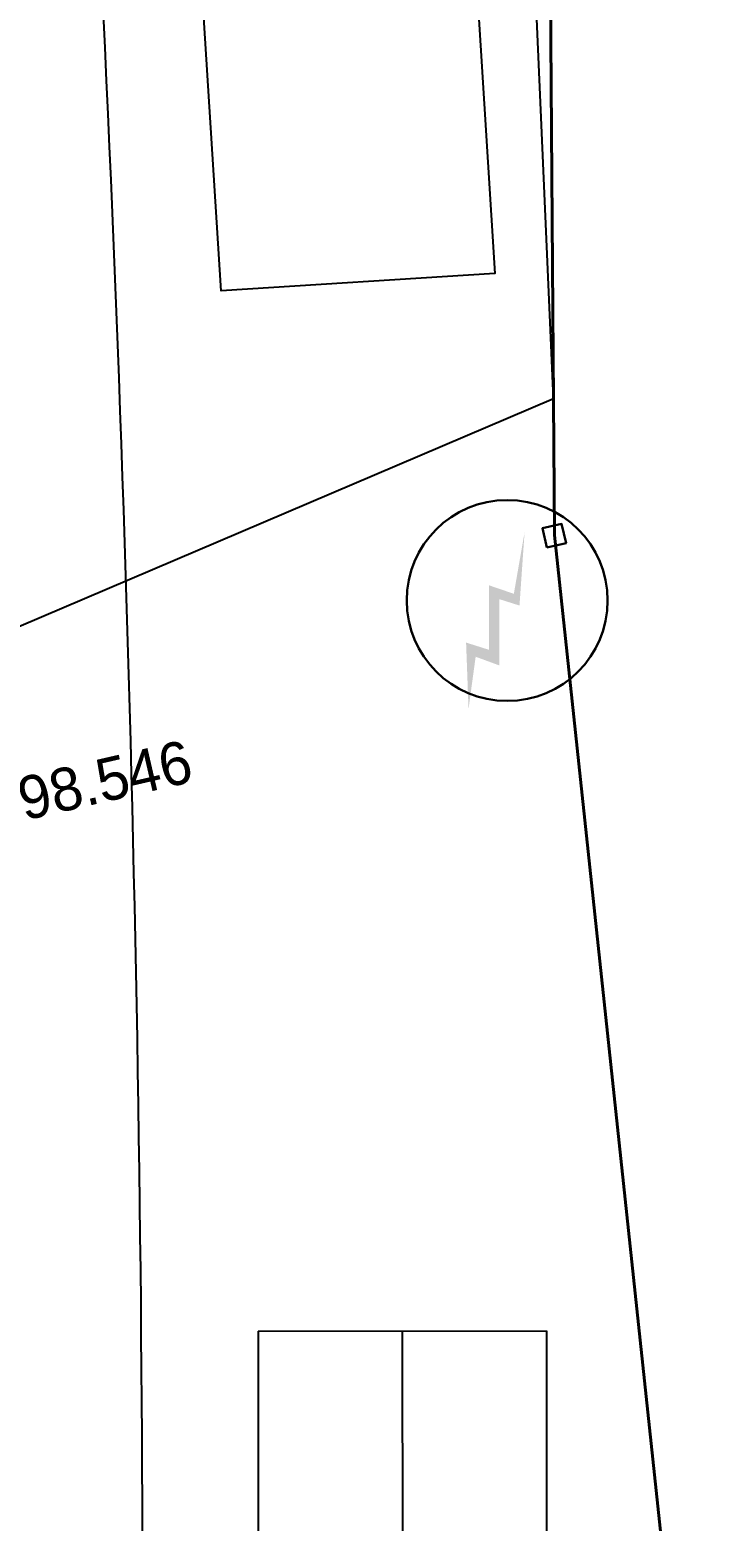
# Model space of a CAD drawing. Extents: x 2080 to 102394, y 2071 to 93424.
# Drawn here: x 88825 to 89136, y 77660 to 78343 of the extents above; entities that cross this region are included whole.
import ezdxf

# ---------------------------------------------------------------- set-up
doc = ezdxf.new("R2010")
doc.units = 0
doc.header["$LTSCALE"] = 20
doc.header["$MEASUREMENT"] = 0
for name, color, linetype, lineweight in [('ELETRICIC POST', 80, 'Continuous', 30), ('fence', 13, 'FENCELINE2', 40), ('STONE', 2, 'Continuous', 30)]:
    doc.layers.add(name, color=color, linetype=linetype, lineweight=lineweight)
for name, color, linetype in [('north', 7, 'Continuous'), ('road', 2, 'Continuous'), ('Roof lilne', 31, 'Continuous'), ('wall', 13, 'Continuous')]:
    doc.layers.add(name, color=color, linetype=linetype)
doc.layers.add('patta duplicate', color=230, linetype='Continuous', plot=False)
doc.linetypes.add('FENCELINE2', pattern='A,0.25,-0.1,[132,ltypeshp.shx,S=0.1,R=0,X=-0.1,Y=0],-0.1,1', length=1.45)

# ---------------------------------------------------------------- blocks, each defined once
blk = doc.blocks.new('elec post')
at = {"layer": 'ELETRICIC POST', "extrusion": (-0.001584613606273064, -0.002676125280871132, 0.9999951636649049)}
blk.add_hatch(color=1, dxfattribs=at).paths.add_polyline_path([(586.2316244082731, 851.8258584952998), (586.1235353438918, 851.8898615641026), (586.0580524591029, 851.5499291547754), (586.155601481521, 851.8064086693468), (586.2657429292493, 851.734404476599), (586.343338106515, 852.071857832896), (586.4388586750396, 852.015296981395), (586.5510249332391, 852.382466320443), (586.423927115785, 852.081818091445), (586.3072707622135, 852.1542870526033)])
blk.add_hatch(color=1, dxfattribs=at).paths.add_polyline_path([(586.2316244082731, 851.8258584952998), (586.1235353438918, 851.8898615641026), (586.0580524591029, 851.5499291547754), (586.155601481521, 851.8064086693468), (586.2657429292493, 851.734404476599), (586.343338106515, 852.071857832896), (586.4388586750396, 852.015296981395), (586.5510249332391, 852.382466320443), (586.423927115785, 852.081818091445), (586.3072707622135, 852.1542870526033)])
at = {"layer": 'ELETRICIC POST', "color": 3, "extrusion": (9.540979117872437e-18, -0.003110087908742022, 0.9999951636649049)}
blk.add_circle((586.3778188025162, 852.048400393818, -2.649958243813843), 0.5246226562500002, dxfattribs=at)
blk.add_circle((586.3778188025162, 852.048400393818, -2.649958243813843), 0.5246226562500002, dxfattribs=at)
blk = doc.blocks.new('A$C01F3267C')
at = {"layer": 'Roof lilne'}
for p, q in [((-75.69601153795702, -25.47126278854739), (-75.69601153795702, 106.5287372114526)), ((-75.69601153795702, 106.5287372114526), (86.30398846204292, 106.5287372114527)), ((86.30398846204292, 106.5287372114527), (86.30398846204298, -25.47126278854739)), ((-75.69601153795702, 40.52873721145261), (86.30398846204298, 40.52873721145261)), ((-75.69601153795702, -25.47126278854739), (86.30398846204298, -25.47126278854739))]:
    blk.add_line(p, q, dxfattribs=at)

msp = doc.modelspace()

# ---------------------------------------------------------------- linework, layer by layer
at = {"layer": 'fence', "linetype": 'Continuous'}
msp.add_lwpolyline([(87230.0064349793, 77014.97777375946), (87731.66989764506, 77101.48478190332), (89136.32393457035, 77446.47585645021), (89065.48484562282, 78111.98929419961), (89061.99625655587, 78585.96727373387), (89063.23372479415, 78780.42637689936), (89028.51659163566, 79247.02380998305), (89030.05745901453, 79340.5264894648), (89007.95707072451, 79434.38329997868)], dxfattribs=at)
at = {"layer": 'patta duplicate', "ltscale": 0.5}
msp.add_lwpolyline([(88450.65713391977, 84067.15136735972), (84127.79669329824, 82684.3154978909), (83540.96296617524, 80377.16890837348), (84337.55069182404, 80292.69372035825), (84338.20071263376, 79890.51186538907), (77189.57115188634, 82827.2442047182), (75365.05345144616, 80162.87780063486), (84737.94886790912, 76793.33549199044), (86791.22758588329, 77204.9421192739), (89065.02405219067, 78174.59510295605), (89006.28271404952, 79510.34343366275), (88948.02440844786, 81170.11595273225), (88450.65713391977, 84067.15136735972)], dxfattribs=at)
at = {"layer": 'road', "ltscale": 0.5}
msp.add_arc((73454.00720305952, 77606.3947268801), 15422.83631187135, 359.167631515574, 2.764624674620892, dxfattribs=at)
at = {"layer": 'STONE', "linetype": 'Continuous', "ltscale": 0.5}
msp.add_lwpolyline([(89061.96108816838, 78106.27666811078), (89070.78406159623, 78108.31621877325), (89068.74451093374, 78117.13919220111), (89059.9215375059, 78115.09964153863)], close=True, dxfattribs=at)
at = {"layer": 'wall', "linetype": 'Continuous', "ltscale": 0.5}
msp.add_lwpolyline([(88894.82490577834, 78508.0742505815), (89020.23026971414, 78515.98194620034), (89038.14983275023, 78231.80189774693), (88912.7444688144, 78223.89420212811)], close=True, dxfattribs=at)

# ---------------------------------------------------------------- block references
at = {"ltscale": 0.5, "rotation": 270.0122830614498}
msp.add_blockref('A$C01F3267C', (88955.24081292047, 77671.84591772761), dxfattribs=at)
at = {"layer": 'ELETRICIC POST', "xscale": 87.6876963152581, "yscale": 87.68769631527539, "zscale": 87.68769631527142, "rotation": 13.0160703838006}
msp.add_blockref('elec post', (55774.29481751953, -6293.447021847445), dxfattribs=at)

# ---------------------------------------------------------------- texts
at = {"layer": 'north'}
msp.add_text('NORTH 98.546 ', height=19.6861752578532, rotation=13.01607038380111, dxfattribs=at).set_placement((88724.18765358908, 77958.45537116354, 3879.987653920803))

doc.saveas('drawing.dxf')
